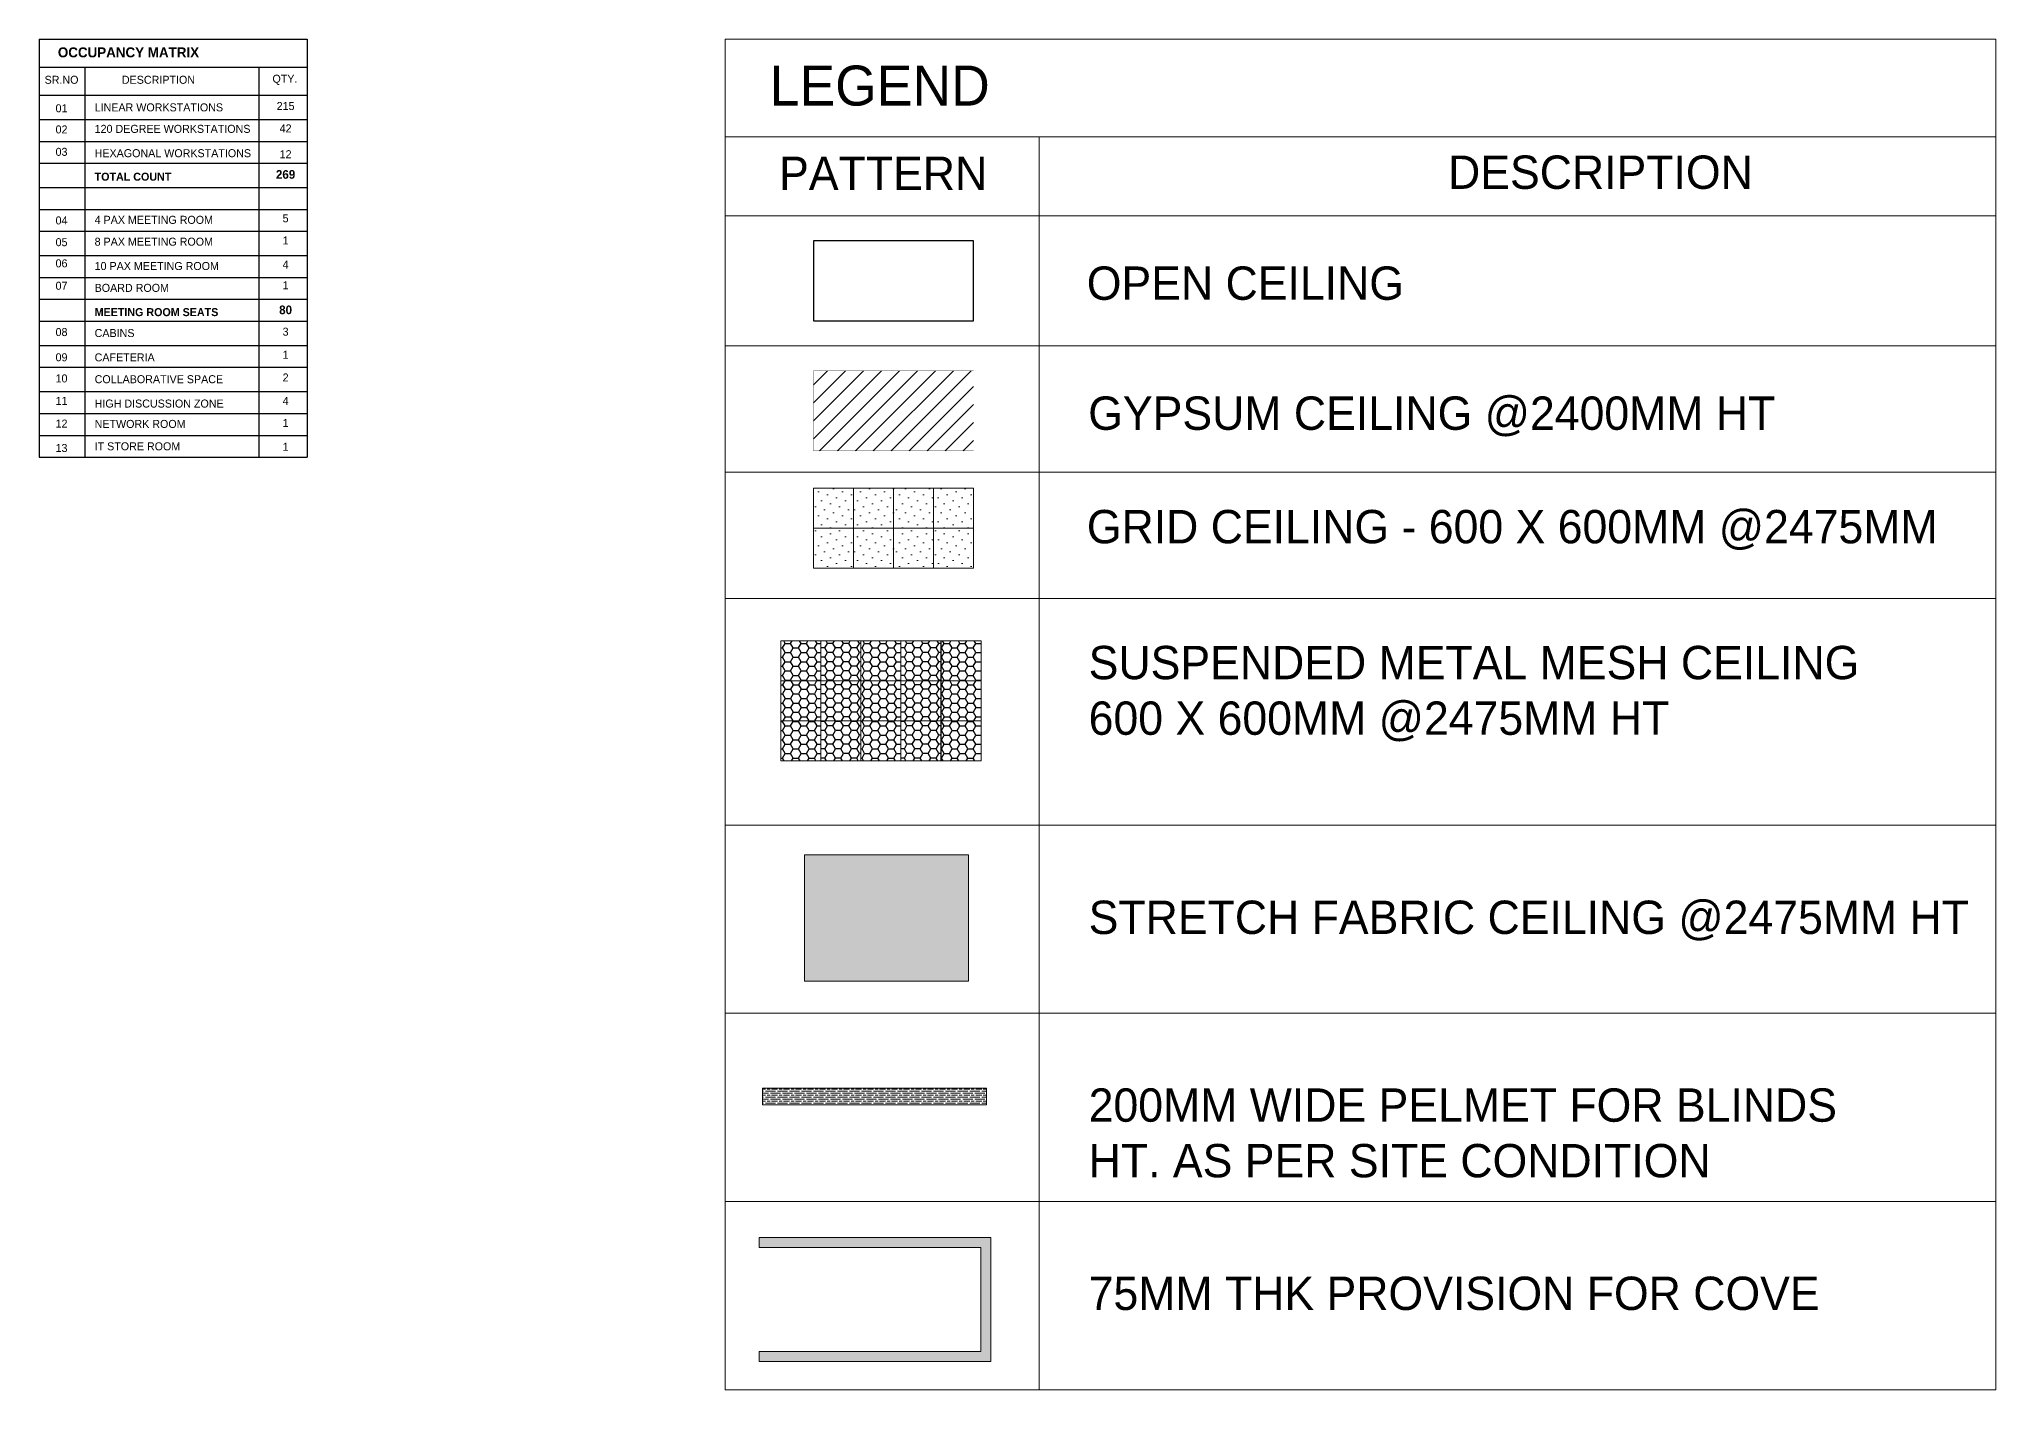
# Model space of a CAD drawing. Header units: millimetres. Extents: x 148480 to 578986, y 39883 to 155062.
# Drawn here: x 481375 to 510712, y 90751 to 111002 of the extents above; entities that cross this region are included whole.
import ezdxf

# ---------------------------------------------------------------- set-up
doc = ezdxf.new("R2010")
doc.units = ezdxf.units.MM
for name, color, linetype in [('001-TEXT', 250, 'Continuous'), ('ceilings', 253, 'Continuous'), ('HATCH', 8, 'Continuous'), ('Hatch 01_UC', 7, 'Continuous')]:
    doc.layers.add(name, color=color, linetype=linetype)
for name, color, linetype, lineweight in [('AN-TEXT', 252, 'Continuous', 15), ('AN-TEXT CIRCLE', 252, 'Continuous', 15), ('DW SC', 8, 'Continuous', 25), ('Loopceiling', 8, 'Continuous', 5)]:
    doc.layers.add(name, color=color, linetype=linetype, lineweight=lineweight)
doc.layers.add('ceiling', color=7, linetype='Continuous', lineweight=5, true_color=0x560d91)
doc.layers.add('Gypsumceiling', color=7, linetype='Continuous', lineweight=5, true_color=0x516f90)
doc.styles.add('CENTURY GOTHIC', font='GOTHIC.TTF', dxfattribs={"width": 0.75})
doc.styles.add('Herbalife_Third Floor - Furniture Layout - 210201$0$CG', font='GOTHIC.TTF')

# ---------------------------------------------------------------- blocks, each defined once
blk = doc.blocks.new('GRID')
at = {"layer": 'ceilings', "lineweight": 5}
h = blk.add_hatch(dxfattribs=at)
h.set_pattern_fill('DOTS', color=8, scale=80, angle=45)
h.paths.add_polyline_path([(56230, 61283), (56230, 61883), (56830, 61883), (56830, 61283)])
at = {"layer": 'ceilings', "color": 8, "lineweight": 5}
blk.add_lwpolyline([(56230, 61283), (56230, 61883), (56830, 61883), (56830, 61283)], close=True, dxfattribs=at)
blk = doc.blocks.new('METAL MESH CEILING - 2ND FLOOR')
at = {"layer": 'Hatch 01_UC', "linetype": 'Continuous'}
h = blk.add_hatch(dxfattribs=at)
h.set_pattern_fill('HONEY', color=8, scale=25)
h.paths.add_polyline_path([(411440, 55718), (411440, 56318), (412040, 56318), (412040, 55718)])
at = {"layer": 'ceiling', "color": 8}
blk.add_lwpolyline([(411440, 55718), (412040, 55718), (412040, 56318), (411440, 56318)], close=True, dxfattribs=at)

msp = doc.modelspace()

# ---------------------------------------------------------------- hatches: boundary and pattern name
at = {"layer": 'HATCH'}
h = msp.add_hatch(color=256, dxfattribs=at)
h.dxf.hatch_style = 1
h.set_gradient(color1=(147, 149, 152), color2=(199, 200, 202), name='INVCYLINDER')
h.paths.add_polyline_path([(492852.1, 96880.5), (492852.1, 98773), (495308.6, 98773), (495308.6, 96880.5)])
at = {"layer": 'HATCH', "true_color": 0xf4ee51}
h = msp.add_hatch(color=41, dxfattribs=at)
h.dxf.hatch_style = 1
h.paths.add_polyline_path([(492168.5, 91327), (492168.5, 91177), (495644.4, 91177), (495644.4, 93034.5), (492168.5, 93034.5), (492168.5, 92884.5), (495494.4, 92884.5), (495494.4, 91327)])
at = {"layer": 'Hatch 01_UC', "linetype": 'Continuous', "lineweight": 0, "true_color": 0x4036a1}
h = msp.add_hatch(dxfattribs=at)
h.set_pattern_fill('ANSI31', color=175, scale=60, angle=360)
h.set_pattern_definition([(45, (387836.77, 69369.12), (-134.70384, 134.70384), [])])
h.paths.add_polyline_path([(492986.2, 106029.8), (495386.2, 106029.8), (495386.2, 104829.8), (492986.2, 104829.8)])
at = {"layer": 'Hatch 01_UC', "linetype": 'Continuous', "lineweight": 0}
h = msp.add_hatch(dxfattribs=at)
h.set_pattern_fill('GOST_WOOD', color=45, scale=15, angle=90)
h.set_pattern_definition([(180, (387836.77, 72191.79), (1e-12, 90), [150, -30]), (180, (387866.77, 72221.79), (1e-12, 90), [90, -22.5, 45, -22.5]), (180, (387911.77, 72251.79), (1e-12, 90), [150, -30])])
h.paths.add_polyline_path([(492222.5, 95276.4), (492222.5, 95024.3), (495580.3, 95024.3), (495580.3, 95276.4)])

# ---------------------------------------------------------------- linework, layer by layer
at = {"layer": 'AN-TEXT CIRCLE'}
for p, q in [((491661.1, 111002.4), (491661.1, 90751.1)), ((510712.4, 111002.4), (510712.4, 90751.1)), ((496368.3, 109537.1), (496368.3, 90751.1)), ((491661.1, 108353.8), (510712.4, 108353.8)), ((491661.1, 106404.5), (510712.4, 106404.5)), ((491661.1, 104511.4), (510712.4, 104511.4)), ((491661.1, 102618.3), (510712.4, 102618.3)), ((491661.1, 99219.1), (510712.4, 99219.1)), ((491661.1, 96396.4), (510712.4, 96396.4)), ((491661.1, 93573.8), (510712.4, 93573.8)), ((491661.1, 90751.1), (510712.4, 90751.1))]:
    msp.add_line(p, q, dxfattribs=at)
for points in [[(491661.1, 111002.4), (510712.4, 111002.4)], [(510712.4, 109537.1), (491661.1, 109537.1)]]:
    msp.add_lwpolyline(points, dxfattribs=at)
at = {"layer": 'ceiling', "linetype": 'Continuous'}
msp.add_lwpolyline([(492852.1, 96880.5), (495308.6, 96880.5), (495308.6, 98773), (492852.1, 98773)], close=True, dxfattribs=at)
at = {"layer": 'ceiling'}
msp.add_lwpolyline([(492168.5, 93034.5), (492168.5, 92884.5), (495494.4, 92884.5), (495494.4, 91327), (492168.5, 91327), (492168.5, 91177), (495644.4, 91177), (495644.4, 93034.5), (492168.5, 93034.5)], dxfattribs=at)
at = {"layer": 'ceilings'}
msp.add_lwpolyline([(495386.2, 107979.2), (492986.2, 107979.2), (492986.2, 106779.2), (495386.2, 106779.2)], close=True, dxfattribs=at)
at = {"layer": 'DW SC', "color": 0}
for p, q in [((481375.5, 111002.4), (485392.7, 111002.4)), ((481375.5, 111002.4), (481375.5, 104734.6, 0)), ((485392.7, 111002.4), (485392.7, 104734.6, 0)), ((481375.5, 110582.1), (485392.7, 110582.1)), ((482063, 110582.1), (482063, 104734.6, 0)), ((484667.8, 110582.1), (484667.8, 104734.6, 0))]:
    msp.add_line(p, q, dxfattribs=at)
for points in [[(481375.5, 110161.8), (485392.7, 110161.8)], [(481375.5, 109796.8), (485392.7, 109796.8)], [(481375.5, 109469.3), (485392.7, 109469.3)], [(481375.5, 109141.8), (485392.7, 109141.8)], [(481375.5, 108776.9), (485392.7, 108776.9)], [(481375.5, 108449.4), (485392.7, 108449.4)], [(481375.5, 108121.9), (485392.7, 108121.9)], [(481375.5, 107756.9), (485392.7, 107756.9)], [(481375.5, 107429.5), (485392.7, 107429.5)], [(481375.5, 107102), (485392.7, 107102)], [(481375.5, 106774.5), (485392.7, 106774.5)], [(481375.5, 106409.5), (485392.7, 106409.5)], [(481375.5, 106082), (485392.7, 106082)], [(481375.5, 105717.1), (485392.7, 105717.1)], [(481375.5, 105389.6), (485392.7, 105389.6)], [(481375.5, 105062.1), (485392.7, 105062.1)], [(481375.5, 104734.6), (485392.7, 104734.6)]]:
    msp.add_lwpolyline(points, dxfattribs=at)
at = {"layer": 'Gypsumceiling', "const_width": 3}
msp.add_lwpolyline([(492986.2, 106029.8), (495386.2, 106029.8), (495386.2, 104829.8), (492986.2, 104829.8)], close=True, dxfattribs=at)
at = {"layer": 'HATCH', "color": 45, "linetype": 'Continuous', "lineweight": 0}
msp.add_lwpolyline([(492222.5, 95276.4), (495580.3, 95276.4), (495580.3, 95024.3), (492222.5, 95024.3)], close=True, dxfattribs=at)

# ---------------------------------------------------------------- block references
at = {"layer": 'ceilings'}
for p, rotation in [((436756.3, 42388), 359.9999999999992), ((437956.3, 42388), 359.9999999999992), ((550416.1, 164953.2), 179.9999999999992), ((551616.1, 164953.2), 179.9999999999992)]:
    msp.add_blockref('GRID', p, dxfattribs=dict(at, rotation=rotation))
at = {"layer": 'ceilings', "xscale": -1}
for p, rotation in [((550416.1, 42388), 359.9999999999993), ((551616.1, 42388), 359.9999999999993), ((436756.3, 164953.2), 179.9999999999992), ((437956.3, 164953.2), 179.9999999999992)]:
    msp.add_blockref('GRID', p, dxfattribs=dict(at, rotation=rotation))
at = {"layer": 'Loopceiling', "lineweight": 0}
for p, rotation in [((81057, 45663.7, -0.1), 359.9999999999992), ((82257, 45663.7, -0.1), 359.9999999999992), ((83457, 45663.7, -0.1), 359.9999999999992), ((905136.5, 157099.6, -0.1), 179.9999999999992), ((906336.5, 157099.6, -0.1), 179.9999999999992), ((81057, 44463.7, -0.1), 359.9999999999992), ((82257, 44463.7, -0.1), 359.9999999999992), ((83457, 44463.7, -0.1), 359.9999999999992)]:
    msp.add_blockref('METAL MESH CEILING - 2ND FLOOR', p, dxfattribs=dict(at, rotation=rotation))
at = {"layer": 'Loopceiling', "lineweight": 0, "xscale": -1}
for p, rotation in [((905136.5, 45663.7, -0.1), 359.9999999999993), ((906336.5, 45663.7, -0.1), 359.9999999999993), ((81057, 157099.6, -0.1), 179.9999999999992), ((82257, 157099.6, -0.1), 179.9999999999992), ((83457, 157099.6, -0.1), 179.9999999999992), ((905136.5, 44463.7, -0.1), 359.9999999999993), ((906336.5, 44463.7, -0.1), 359.9999999999993)]:
    msp.add_blockref('METAL MESH CEILING - 2ND FLOOR', p, dxfattribs=dict(at, rotation=rotation))

# ---------------------------------------------------------------- texts
at = {"layer": '001-TEXT', "insert": (482715.1, 110803.1), "char_height": 200, "width": 3231.186, "attachment_point": 5, "style": 'Herbalife_Third Floor - Furniture Layout - 210201$0$CG'}
msp.add_mtext('{\\fCentury Gothic|b1|i0|c0|p34;\\H0.75x;\\C0;OCCUPANCY MATRIX}', dxfattribs=at)
at = {"layer": '001-TEXT', "color": 0, "width": 3231.186, "attachment_point": 5, "style": 'Herbalife_Third Floor - Furniture Layout - 210201$0$CG'}
for s, insert, char_height in [('SR.NO', (481711.3, 110392.2), 120), ('DESCRIPTION', (483164.5, 110392.2), 120), ('QTY.', (485060.9, 110392.2), 120), ('01', (481711.3, 109964.8), 120), ('\\pxql;LINEAR WORKSTATIONS', (483823.2, 109978.3), 120), ('215', (485070.6, 109999.1, 0), 120), ('42', (485070.6, 109664.3, 0), 120), ('02', (481711.3, 109647.6), 120), ('\\pxql;120 DEGREE WORKSTATIONS', (483823.2, 109656.5), 120), ('03', (481711.3, 109311.7), 120), ('\\pxql;HEXAGONAL WORKSTATIONS', (483823.2, 109291.4), 120), ('12', (485070.6, 109277.2, 0), 120), ('\\pxql;{\\fCentury Gothic|b1|i0|c0|p34;TOTAL COUNT}', (483823.2, 108939), 120), ('{\\fCentury Gothic|b1|i0|c0|p34;269}', (485070.6, 108972.9, 0), 130), ('04', (481711.3, 108283.5), 120), ('\\pxql;4 PAX MEETING ROOM', (483823.2, 108292.4), 120), ('5', (485070.6, 108315.2, 0), 120), ('05', (481711.3, 107957.3), 120), ('\\pxql;8 PAX MEETING ROOM', (483823.2, 107964.9), 120), ('1', (485070.6, 107983.6, 0), 120), ('06', (481711.3, 107640.1), 120), ('4', (485070.6, 107623.1, 0), 120), ('\\pxql;10 PAX MEETING ROOM', (483823.2, 107599.9), 120), ('1', (485070.6, 107313.1, 0), 120), ('07', (481711.3, 107304.3), 120), ('\\pxql;BOARD ROOM', (483823.2, 107272.4), 120), ('\\pxql;{\\fCentury Gothic|b1|i0|c0|p34;MEETING ROOM SEATS}', (483823.2, 106908.5), 120), ('{\\fCentury Gothic|b1|i0|c0|p34;80}', (485070.6, 106942.4, 0), 130), ('08', (481711.3, 106609.8), 120), ('\\pxql;CABINS', (483823.2, 106595.3), 120), ('3', (485070.6, 106615.3, 0), 120), ('09', (481711.3, 106231.7), 120), ('\\pxql;CAFETERIA', (483823.2, 106230.3), 120), ('1', (485070.6, 106270.7, 0), 120), ('10', (481711.3, 105914.5), 120), ('\\pxql;COLLABORATIVE SPACE', (483823.2, 105902.8), 120), ('2', (485070.6, 105929.7, 0), 120), ('11', (481711.3, 105578.7), 120), ('4', (485070.6, 105578, 0), 120), ('\\pxql;HIGH DISCUSSION ZONE', (483823.2, 105537.8), 120), ('12', (481711.3, 105238.2), 120), ('\\pxql;NETWORK ROOM', (483823.2, 105232.5), 120), ('1', (485070.6, 105247.2, 0), 120), ('13', (481711.3, 104871.7), 120), ('\\pxql;IT STORE ROOM', (483823.2, 104897), 120), ('1', (485070.6, 104890.6, 0), 120)]:
    msp.add_mtext(s, dxfattribs=dict(at, insert=insert, char_height=char_height))
at = {"layer": 'AN-TEXT', "color": 7, "attachment_point": 1, "style": 'CENTURY GOTHIC'}
for s, insert, char_height, width in [('{\\W1;\\C0;LEGEND}', (492328.6, 110606), 600, 21787.012), ('\\pxql;{\\W1;\\C0;PATTERN}', (492469.8, 109241.1), 500, 21787.012), ('{\\W1;\\C0;DESCRIPTION}', (502498.9, 109257.5), 500, 21787.012), ('{\\W1;\\C0;OPEN CEILING}', (497082.8, 107594), 500, 21787.012), ('{\\W1;\\C0;GYPSUM CEILING @2400MM HT}', (497104, 105644.7), 500, 17702.47), ('{\\W1;\\C0;GRID CEILING - 600 X 600MM @2475MM}', (497083.4, 103943.3), 500, 17702.47), ('{\\W1;\\C0;SUSPENDED METAL MESH CEILING\\P600 X 600MM @2475MM HT}', (497110.8, 101905.6), 500, 17604.544), ('{\\W1;\\C0;STRETCH FABRIC CEILING @2475MM HT}', (497110.8, 98086.1), 500, 17604.544), ('{\\W1;\\C0;200MM WIDE PELMET FOR BLINDS\\P\\C244;\\c1973145;HT. AS PER SITE CONDITION}', (497110.8, 95271.1), 500, 17604.544), ('{\\W1;\\C0;75MM THK PROVISION FOR COVE }', (497110.8, 92448.5), 500, 17604.544)]:
    msp.add_mtext(s, dxfattribs=dict(at, insert=insert, char_height=char_height, width=width))

doc.saveas('drawing.dxf')
